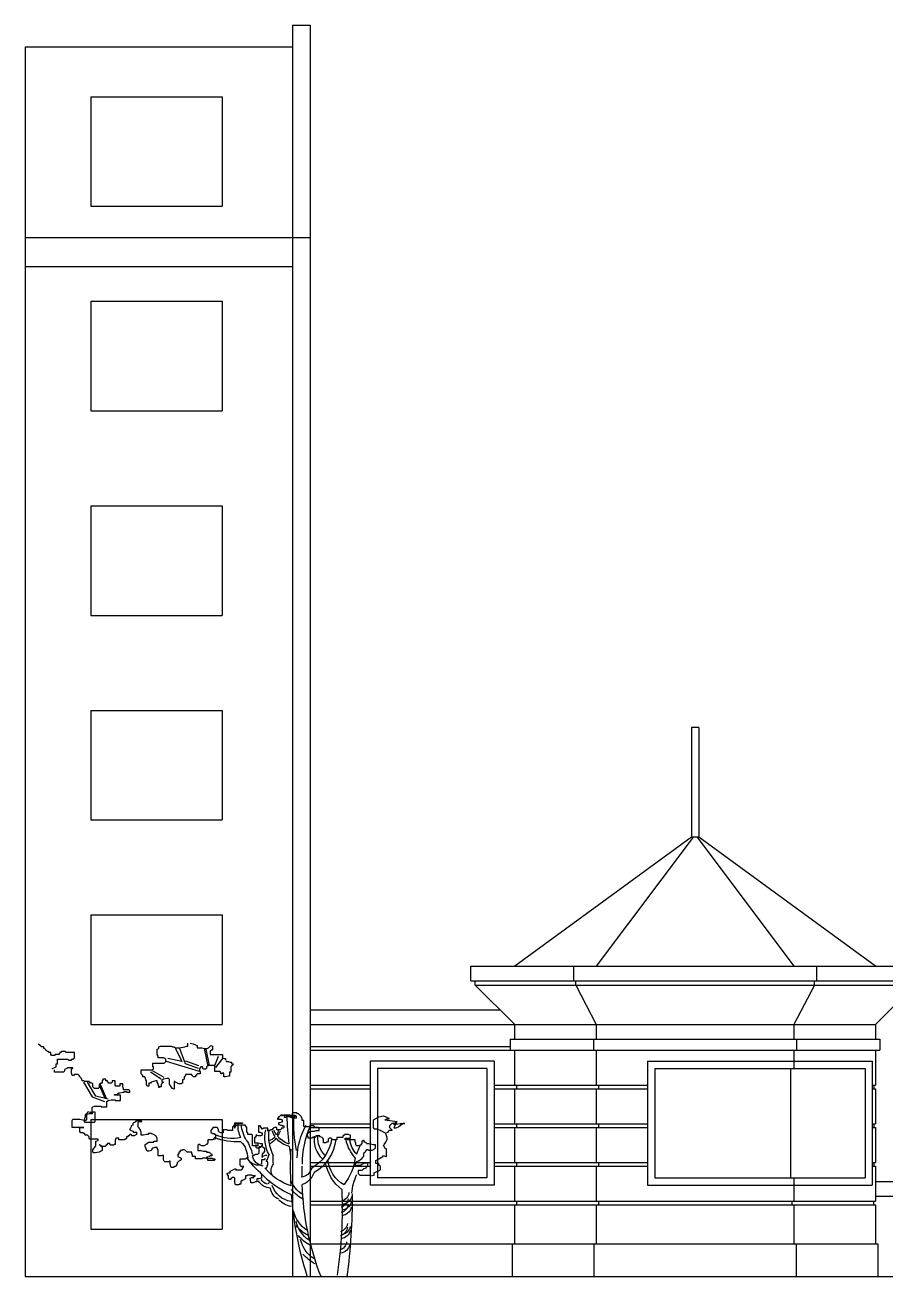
# Model space of a CAD drawing. Header units: metres. Extents: x -33557 to 13734, y -43247 to 37557.
# Drawn here: x -29626 to -17839, y -8957 to 8180 of the extents above; entities that cross this region are included whole.
import ezdxf

# ---------------------------------------------------------------- set-up
doc = ezdxf.new("R2010")
doc.units = ezdxf.units.M

# ---------------------------------------------------------------- blocks, each defined once
blk = doc.blocks.new('M_G80')
at = {"color": 3, "linetype": 'CONTINUOUS'}
for p, q in [((2085.53, 3803.13), (2058.26, 3789.51)), ((2058.26, 3789.51), (2058.26, 3735.02)), ((2126.42, 3762.26), (2085.53, 3803.13)), ((2358.15, 3816.75), (2330.88, 3803.13)), ((2330.88, 3803.13), (2330.88, 3762.26)), ((2494.45, 3789.51), (2494.45, 3844.33)), ((2521.72, 3789.51), (2494.45, 3789.51)), ((2548.98, 3775.89), (2521.72, 3789.51)), ((2794.68, 3789.51), (2767.41, 3775.89)), ((2985.51, 3789.51), (2794.68, 3789.51)), ((3012.77, 3775.89), (2985.51, 3789.51)), ((5098.3, 3775.89), (5111.93, 3789.51)), ((5111.93, 3803.13), (5125.57, 3803.13)), ((5111.93, 3789.51), (5111.93, 3803.13)), ((5125.57, 3803.13), (5125.57, 3816.75)), ((1826.54, 3571.56), (1826.54, 3544.32)), ((1853.8, 3571.56), (1826.54, 3571.56)), ((1881.06, 3585.18), (1853.8, 3571.56)), ((1881.06, 3639.67), (1881.06, 3585.18)), ((2099.16, 3639.67), (1881.06, 3639.67)), ((1881.31, 3571.68), (2004.01, 3408.09)), ((2017.37, 3448.96), (1949.48, 3612.58)), ((2058.26, 3735.02), (2071.9, 3721.4)), ((2071.9, 3721.4), (2099.16, 3707.78)), ((2099.16, 3707.78), (2099.16, 3639.67)), ((2113.07, 3448.99), (2167.6, 3735.27)), ((2153.68, 3748.64), (2126.42, 3762.26)), ((2208.5, 3748.91), (2140.34, 3435.35)), ((2208.21, 3748.64), (2153.68, 3748.64)), ((2249.1, 3762.26), (2208.21, 3748.64)), ((2330.88, 3762.26), (2249.1, 3762.26)), ((2535.68, 3476.25), (2644.75, 3762.54)), ((2644.74, 3762.26), (2548.98, 3775.89)), ((2712.91, 3748.91), (2603.85, 3517.15)), ((2603.85, 3517.15), (2849.24, 3571.68)), ((2712.89, 3762.26), (2644.74, 3762.26)), ((2740.15, 3775.89), (2712.89, 3762.26)), ((2767.41, 3775.89), (2740.15, 3775.89)), ((2890.09, 3557.94), (2903.72, 3571.56)), ((2903.72, 3571.56), (2930.99, 3585.18)), ((2930.99, 3585.18), (3026.4, 3585.18)), ((3012.77, 3748.64), (3012.77, 3775.89)), ((3040.03, 3735.02), (3012.77, 3748.64)), ((3026.4, 3612.42), (3040.03, 3639.67)), ((3026.4, 3585.18), (3026.4, 3612.42)), ((3040.03, 3639.67), (3040.03, 3735.02)), ((4512.17, 3680.53), (4662.11, 3680.53)), ((4512.17, 3585.18), (4512.17, 3680.53)), ((4539.43, 3557.94), (4512.17, 3585.18)), ((4662.11, 3680.53), (4675.74, 3694.15)), ((4675.74, 3694.15), (4743.9, 3694.15)), ((4743.9, 3694.15), (4757.53, 3680.53)), ((4757.53, 3680.53), (4771.16, 3680.53)), ((4771.16, 3680.53), (4771.16, 3666.91)), ((4771.16, 3666.91), (4784.79, 3653.29)), ((4784.79, 3653.29), (4784.79, 3639.67)), ((4784.79, 3639.67), (4852.95, 3639.67)), ((4852.95, 3639.67), (4866.58, 3626.05)), ((4866.58, 3626.05), (4921.1, 3626.05)), ((4921.1, 3626.05), (4934.73, 3639.67)), ((4934.73, 3680.53), (4961.99, 3680.53)), ((4934.73, 3639.67), (4934.73, 3680.53)), ((4961.99, 3680.53), (4975.62, 3694.15)), ((4975.62, 3694.15), (4989.26, 3694.15)), ((4989.26, 3694.15), (5002.89, 3707.78)), ((5002.89, 3707.78), (5016.52, 3707.78)), ((5016.52, 3721.4), (5043.78, 3748.64)), ((5016.52, 3707.78), (5016.52, 3721.4)), ((5043.78, 3748.64), (5057.41, 3748.64)), ((5057.41, 3775.89), (5098.3, 3775.89)), ((5057.41, 3748.64), (5057.41, 3775.89)), ((1690.23, 3476.21), (1690.23, 3462.58)), ((1703.86, 3476.21), (1690.23, 3476.21)), ((1690.23, 3462.58), (1703.86, 3462.58)), ((1717.49, 3489.83), (1703.86, 3476.21)), ((1703.86, 3462.58), (1703.86, 3448.96)), ((1703.86, 3448.96), (1717.49, 3448.96)), ((1717.49, 3503.45), (1717.49, 3489.83)), ((1744.75, 3503.45), (1717.49, 3503.45)), ((1717.49, 3448.96), (1717.49, 3435.34)), ((1717.49, 3435.34), (1731.12, 3421.72)), ((1731.12, 3421.72), (1731.12, 3326.03)), ((1772.02, 3517.07), (1744.75, 3503.45)), ((1812.91, 3517.07), (1772.02, 3517.07)), ((1812.91, 3530.69), (1812.91, 3517.07)), ((1908.32, 3312.4), (1921.96, 3339.65)), ((1921.96, 3339.65), (2017.37, 3339.65)), ((2017.37, 3448.96), (2140.05, 3448.96)), ((2017.37, 3339.65), (2017.37, 3448.96)), ((2140.05, 3448.96), (2167.31, 3421.72)), ((2167.31, 3421.72), (2167.31, 3394.14)), ((2167.31, 3394.14), (2180.94, 3380.51)), ((2180.94, 3380.51), (2221.84, 3380.51)), ((2221.84, 3380.51), (2235.47, 3421.72)), ((2235.47, 3421.72), (2262.73, 3421.72)), ((2262.73, 3421.72), (2276.36, 3407.76)), ((2276.36, 3407.76), (2276.36, 3394.14)), ((2276.36, 3394.14), (2289.99, 3394.14)), ((2289.99, 3353.27), (2276.36, 3339.65)), ((2276.36, 3339.65), (2276.36, 3298.78)), ((2289.99, 3394.14), (2289.99, 3353.27)), ((2290.3, 3339.93), (2876.5, 3517.15)), ((2535.68, 3530.78), (2303.93, 3448.99)), ((2303.93, 3394.46), (2535.68, 3476.25)), ((2890.09, 3517.07), (2890.09, 3557.94)), ((2917.35, 3489.83), (2890.09, 3517.07)), ((3121.82, 3489.83), (2917.35, 3489.83)), ((2917.4, 3230.86), (3121.89, 3353.56)), ((3108.19, 3421.72), (3121.82, 3421.72)), ((3108.19, 3380.51), (3108.19, 3421.72)), ((3135.45, 3366.89), (3108.19, 3380.51)), ((3121.82, 3421.72), (3121.82, 3489.83)), ((3326.28, 3366.89), (3135.45, 3366.89)), ((3326.28, 3298.78), (3326.28, 3366.89)), ((4566.7, 3557.94), (4539.43, 3557.94)), ((4539.43, 3407.76), (4634.85, 3407.76)), ((4539.43, 3394.14), (4539.43, 3407.76)), ((4566.7, 3394.14), (4539.43, 3394.14)), ((4566.7, 3544.32), (4566.7, 3557.94)), ((4607.59, 3544.32), (4566.7, 3544.32)), ((4566.7, 3312.4), (4566.7, 3394.14)), ((4634.85, 3557.94), (4607.59, 3544.32)), ((4812.05, 3557.94), (4634.85, 3557.94)), ((4634.85, 3407.76), (4648.48, 3394.14)), ((4648.48, 3394.14), (4675.74, 3380.51)), ((4675.74, 3380.51), (4689.38, 3366.89)), ((4689.38, 3366.89), (4689.38, 3353.27)), ((4689.38, 3353.27), (4703.01, 3326.03)), ((4812.05, 3476.21), (4812.05, 3557.94)), ((4839.32, 3476.21), (4812.05, 3476.21)), ((4839.32, 3421.72), (4839.32, 3476.21)), ((4880.21, 3407.76), (4839.32, 3421.72)), ((4866.58, 3326.03), (4866.58, 3366.89)), ((4907.47, 3394.14), (4880.21, 3407.76)), ((1731.12, 3326.03), (1758.38, 3326.03)), ((1758.38, 3326.03), (1758.38, 3257.92)), ((1758.38, 3257.92), (1772.02, 3257.92)), ((1772.02, 3257.92), (1826.54, 3244.3)), ((1826.54, 3244.3), (1853.8, 3244.3)), ((1853.8, 3312.4), (1894.69, 3312.4)), ((1853.8, 3244.3), (1853.8, 3312.4)), ((1894.69, 3312.4), (1894.69, 3298.78)), ((1894.69, 3298.78), (1908.32, 3298.78)), ((1908.32, 3298.78), (1908.32, 3312.4)), ((2276.36, 3298.78), (2330.88, 3298.78)), ((2330.88, 3298.78), (2344.51, 3285.16)), ((2344.51, 3285.16), (2344.51, 3271.54)), ((2344.51, 3271.54), (2358.15, 3271.54)), ((2358.15, 3271.54), (2358.15, 3244.3)), ((2358.15, 3244.3), (2399.04, 3244.3)), ((2399.04, 3244.3), (2412.67, 3271.54)), ((2412.67, 3271.54), (2426.3, 3271.54)), ((2426.3, 3285.16), (2535.35, 3285.16)), ((2426.3, 3271.54), (2426.3, 3285.16)), ((2535.35, 3285.16), (2535.35, 3271.54)), ((2535.35, 3271.54), (2548.98, 3257.92)), ((2548.98, 3257.92), (2548.98, 3244.3)), ((2548.98, 3244.3), (2562.95, 3244.3)), ((2562.95, 3244.3), (2562.95, 3203.43)), ((2562.95, 3203.43), (2576.58, 3189.81)), ((2576.58, 3189.81), (2590.21, 3189.81)), ((2590.21, 3189.81), (2590.21, 3135.32)), ((2590.21, 3135.32), (2603.84, 3135.32)), ((2603.84, 3135.32), (2617.47, 3121.7)), ((2617.47, 3121.7), (2658.37, 3121.7)), ((2658.37, 3121.7), (2712.89, 3148.94)), ((2712.89, 3148.94), (2726.52, 3162.56)), ((2726.52, 3162.56), (2740.15, 3162.56)), ((2740.15, 3162.56), (2740.15, 3026.35)), ((2821.94, 3189.81), (2835.57, 3217.05)), ((2821.94, 3108.08), (2821.94, 3189.81)), ((2835.57, 3217.05), (2862.83, 3217.05)), ((2862.83, 3217.05), (2930.99, 3203.43)), ((2930.99, 3203.43), (2944.62, 3189.81)), ((2958.25, 3162.56), (2930.99, 3148.94)), ((2930.99, 3148.94), (2958.25, 3135.32)), ((2944.62, 3189.81), (2958.25, 3189.81)), ((2958.25, 3189.81), (2958.25, 3162.56)), ((2958.25, 3135.32), (2958.25, 3121.7)), ((2958.25, 3121.7), (2971.88, 3108.08)), ((2971.93, 3203.6), (3162.79, 3326.29)), ((3026.4, 3121.7), (3040.03, 3148.94)), ((3026.4, 3108.08), (3026.4, 3121.7)), ((3040.03, 3176.19), (3067.29, 3176.19)), ((3040.03, 3148.94), (3040.03, 3176.19)), ((3067.29, 3176.19), (3149.08, 3148.94)), ((3149.08, 3148.94), (3162.71, 3135.32)), ((3162.71, 3135.32), (3189.97, 3135.32)), ((3189.97, 3135.32), (3189.97, 3080.83)), ((3230.87, 3176.19), (3244.5, 3189.81)), ((3230.87, 3108.08), (3230.87, 3176.19)), ((3244.5, 3189.81), (3258.13, 3230.67)), ((3258.13, 3230.67), (3271.76, 3244.3)), ((3271.76, 3244.3), (3299.02, 3244.3)), ((3299.02, 3271.54), (3326.28, 3298.78)), ((3299.02, 3244.3), (3299.02, 3271.54)), ((3653.42, 3121.7), (3707.95, 3121.7)), ((3653.42, 3080.83), (3653.42, 3121.7)), ((3707.95, 3121.7), (3707.95, 3080.83)), ((3789.73, 3176.19), (3844.26, 3176.19)), ((3789.73, 3094.46), (3789.73, 3176.19)), ((3844.26, 3176.19), (3844.26, 3148.94)), ((3844.26, 3148.94), (3857.89, 3135.32)), ((3857.89, 3135.32), (3912.41, 3135.32)), ((3912.41, 3148.94), (3926.04, 3162.56)), ((3912.41, 3135.32), (3912.41, 3148.94)), ((3926.04, 3176.19), (3953.3, 3176.19)), ((3926.04, 3162.56), (3926.04, 3176.19)), ((3953.3, 3203.43), (4007.83, 3203.43)), ((3953.3, 3176.19), (3953.3, 3203.43)), ((4007.83, 3203.43), (4007.83, 3189.81)), ((4007.83, 3189.81), (4021.46, 3176.19)), ((4021.46, 3176.19), (4021.46, 3135.32)), ((4021.46, 3135.32), (4048.72, 3135.32)), ((4048.72, 3135.32), (4048.72, 3121.7)), ((4048.72, 3121.7), (4062.35, 3121.7)), ((4062.35, 3121.7), (4075.98, 3108.08)), ((4130.71, 2903.68), (4280.67, 3149.07)), ((4185.03, 3121.7), (4198.66, 3135.32)), ((4185.03, 3067.21), (4185.03, 3121.7)), ((4198.66, 3135.32), (4225.92, 3135.32)), ((4348.84, 3149.07), (4198.88, 2890.05)), ((4225.92, 3135.32), (4253.19, 3162.56)), ((4253.19, 3162.56), (4334.97, 3162.56)), ((4334.97, 3162.56), (4348.6, 3176.19)), ((4348.6, 3176.19), (4375.86, 3176.19)), ((4375.86, 3176.19), (4389.49, 3217.05)), ((4389.49, 3217.05), (4416.76, 3244.3)), ((4416.76, 3257.92), (4430.39, 3257.92)), ((4416.76, 3244.3), (4416.76, 3257.92)), ((4430.39, 3271.54), (4444.02, 3285.16)), ((4430.39, 3257.92), (4430.39, 3271.54)), ((4444.02, 3285.16), (4512.17, 3285.16)), ((4512.17, 3285.16), (4525.8, 3271.54)), ((4525.8, 3271.54), (4553.07, 3271.54)), ((4553.07, 3271.54), (4566.7, 3312.4)), ((4703.01, 3326.03), (4866.58, 3326.03)), ((2740.15, 3026.35), (2767.41, 3039.97)), ((2767.41, 3039.97), (2794.68, 3067.21)), ((2794.68, 3067.21), (2808.31, 3094.46)), ((2808.31, 3094.46), (2821.94, 3108.08)), ((2971.88, 3108.08), (2971.88, 3067.21)), ((2971.88, 3067.21), (2999.14, 3067.21)), ((2999.14, 3067.21), (2999.14, 3053.59)), ((2999.14, 3053.59), (3012.77, 3053.59)), ((3012.77, 3080.83), (3026.4, 3108.08)), ((3012.77, 3053.59), (3012.77, 3080.83)), ((3189.97, 3080.83), (3217.23, 3080.83)), ((3217.23, 3080.83), (3230.87, 3108.08)), ((3530.75, 2999.1), (3544.38, 3012.73)), ((3530.75, 2971.52), (3530.75, 2999.1)), ((3585.27, 2971.52), (3530.75, 2971.52)), ((3544.38, 3012.73), (3639.79, 3012.73)), ((3585.27, 2985.14), (3585.27, 2971.52)), ((3626.16, 2985.14), (3585.27, 2985.14)), ((3626.16, 2971.52), (3626.16, 2985.14)), ((3653.42, 2971.52), (3626.16, 2971.52)), ((3639.79, 3026.35), (3653.42, 3080.83)), ((3639.79, 3012.73), (3639.79, 3026.35)), ((3707.95, 2957.9), (3653.42, 2971.52)), ((3694.32, 2917.03), (3803.36, 2917.03)), ((3694.32, 2821.68), (3694.32, 2917.03)), ((3707.95, 3080.83), (3776.1, 3080.83)), ((3721.58, 2957.9), (3707.95, 2957.9)), ((3748.84, 2930.65), (3721.58, 2957.9)), ((3803.36, 2930.65), (3748.84, 2930.65)), ((3776.1, 3080.83), (3789.73, 3094.46)), ((3803.36, 2917.03), (3803.36, 2930.65)), ((3912.59, 2849.15), (4130.71, 2903.68)), ((3939.85, 2862.78), (4048.92, 3108.17)), ((3967.12, 2862.78), (4062.55, 3080.9)), ((4075.98, 3108.08), (4075.98, 3053.59)), ((4075.98, 3053.59), (4089.61, 3039.97)), ((4089.61, 3039.97), (4157.77, 3039.97)), ((4157.77, 3039.97), (4185.03, 3067.21)), ((3789.73, 2821.68), (3694.32, 2821.68)), ((3789.73, 2835.3), (3789.73, 2821.68)), ((3857.89, 2835.3), (3789.73, 2835.3)), ((3912.41, 2821.68), (3857.89, 2835.3)), ((3939.67, 2808.06), (3912.41, 2821.68)), ((3939.67, 2712.71), (3939.67, 2808.06)), ((4035.09, 2712.71), (3939.67, 2712.71)), ((4198.88, 2890.05), (3980.75, 2808.25)), ((4035.09, 2726.33), (4035.09, 2712.71)), ((4157.77, 2726.33), (4035.09, 2726.33)), ((4185.03, 2712.71), (4157.77, 2726.33)), ((4198.66, 2699.08), (4185.03, 2712.71)), ((4198.66, 2617.35), (4198.66, 2699.08)), ((-1009.04, 2480.8), (-1227.13, 2453.55)), ((-1227.13, 2453.55), (-1186.24, 2412.69)), ((-1022.67, 2535.28), (-1077.19, 2508.04)), ((-1077.19, 2508.04), (-1077.19, 2494.42)), ((-1077.19, 2494.42), (-1036.3, 2494.42)), ((-1036.3, 2494.42), (-1009.04, 2480.8)), ((-981.77, 2548.9), (-1022.67, 2535.28)), ((-899.99, 2535.28), (-981.77, 2548.9)), ((-804.57, 2480.8), (-899.99, 2535.28)), ((-804.57, 2344.58), (-804.57, 2480.8)), ((436.18, 2467.17), (463.45, 2467.17)), ((436.18, 2371.82), (436.18, 2467.17)), ((463.45, 2508.04), (477.08, 2521.66)), ((463.45, 2467.17), (463.45, 2508.04)), ((477.08, 2535.28), (504.34, 2562.53)), ((477.08, 2521.66), (477.08, 2535.28)), ((504.34, 2562.53), (531.6, 2590.11)), ((531.6, 2590.11), (545.23, 2590.11)), ((545.23, 2590.11), (558.86, 2603.73)), ((558.86, 2603.73), (627.02, 2603.73)), ((572.49, 2548.9), (572.49, 2508.04)), ((586.12, 2548.9), (572.49, 2548.9)), ((572.49, 2508.04), (640.65, 2508.04)), ((586.12, 2562.53), (586.12, 2548.9)), ((613.39, 2562.53), (586.12, 2562.53)), ((627.02, 2562.53), (599.76, 2548.9)), ((599.76, 2548.9), (599.76, 2535.28)), ((599.76, 2535.28), (627.02, 2521.66)), ((640.65, 2576.49), (613.39, 2562.53)), ((627.02, 2603.73), (640.65, 2590.11)), ((776.96, 2562.53), (627.02, 2562.53)), ((627.02, 2521.66), (667.91, 2521.66)), ((640.65, 2590.11), (640.65, 2576.49)), ((640.65, 2535.28), (749.7, 2535.28)), ((640.65, 2508.04), (640.65, 2535.28)), ((667.91, 2521.66), (681.54, 2548.9)), ((681.54, 2562.53), (790.59, 2562.53)), ((681.54, 2548.9), (681.54, 2562.53)), ((749.7, 2535.28), (763.33, 2521.66)), ((763.33, 2521.66), (776.96, 2521.66)), ((776.96, 2521.66), (776.96, 2562.53)), ((790.59, 2562.53), (817.85, 2548.9)), ((804.22, 2562.53), (845.11, 2562.53)), ((817.85, 2548.9), (831.48, 2548.9)), ((845.11, 2494.42), (817.85, 2480.8)), ((817.85, 2480.8), (817.85, 2439.93)), ((845.11, 2562.53), (872.37, 2535.28)), ((899.64, 2494.42), (845.11, 2494.42)), ((872.37, 2535.28), (886, 2535.28)), ((886, 2535.28), (886, 2508.04)), ((886, 2508.04), (899.64, 2508.04)), ((899.64, 2508.04), (899.64, 2494.42)), ((3312.65, 2453.55), (3326.28, 2467.17)), ((3380.81, 2453.55), (3312.65, 2453.55)), ((3326.28, 2467.17), (3394.44, 2467.17)), ((3380.81, 2358.2), (3380.81, 2453.55)), ((3394.44, 2467.17), (3421.7, 2453.55)), ((3421.7, 2453.55), (3435.33, 2453.55)), ((3435.33, 2453.55), (3435.33, 2439.93)), ((4144.14, 2617.35), (4198.66, 2617.35)), ((4144.14, 2453.55), (4144.14, 2617.35)), ((4157.77, 2439.93), (4144.14, 2453.55)), ((4212.29, 2617.35), (4198.66, 2603.73)), ((4198.66, 2603.73), (4198.66, 2590.11)), ((4198.66, 2590.11), (4253.19, 2590.11)), ((4239.55, 2617.35), (4212.29, 2617.35)), ((4266.82, 2630.98), (4239.55, 2617.35)), ((4253.19, 2590.11), (4294.08, 2576.49)), ((4294.08, 2590.11), (4266.82, 2630.98)), ((4294.08, 2480.8), (4294.08, 2590.11)), ((4294.08, 2576.49), (4321.34, 2576.49)), ((4321.34, 2467.17), (4294.08, 2480.8)), ((4321.34, 2576.49), (4321.34, 2521.66)), ((4321.34, 2521.66), (4334.97, 2508.04)), ((4334.97, 2467.17), (4321.34, 2467.17)), ((4334.97, 2508.04), (4334.97, 2439.93)), ((4362.23, 2480.8), (4334.97, 2467.17)), ((4334.97, 2439.93), (4334.97, 2467.17)), ((4334.97, 2467.17), (4334.97, 2439.93)), ((4416.76, 2494.42), (4362.23, 2480.8)), ((4539.43, 2494.42), (4416.76, 2494.42)), ((4553.07, 2467.17), (4539.43, 2494.42)), ((4553.07, 2344.58), (4553.07, 2467.17)), ((-1363.44, 2412.69), (-1336.18, 2412.69)), ((-1281.65, 2412.69), (-1363.44, 2412.69)), ((-1336.18, 2412.69), (-1308.92, 2399.06)), ((-1308.92, 2399.06), (-1254.39, 2358.2)), ((-1158.98, 2399.06), (-1281.65, 2412.69)), ((-1254.39, 2358.2), (-1199.87, 2330.96)), ((-1213.5, 2426.31), (-1199.87, 2412.69)), ((-1213.5, 2412.69), (-1213.5, 2426.31)), ((-1186.24, 2371.82), (-1213.5, 2412.69)), ((-1199.87, 2412.69), (-1131.71, 2412.69)), ((-1199.87, 2330.96), (-1172.61, 2330.96)), ((-1186.24, 2412.69), (-1158.98, 2399.06)), ((-1172.61, 2330.96), (-1186.24, 2371.82)), ((-1131.71, 2412.69), (-1090.82, 2371.82)), ((-1090.82, 2344.58), (-1131.71, 2303.71)), ((-1131.71, 2303.71), (-1131.71, 2290.09)), ((-1131.71, 2290.09), (-1090.82, 2290.09)), ((-1090.82, 2371.82), (-1090.82, 2344.58)), ((-1090.82, 2290.09), (-1063.56, 2276.47)), ((-1063.56, 2276.47), (-1063.56, 2262.85)), ((-1063.56, 2262.85), (-1036.3, 2249.22)), ((-1036.3, 2194.74), (-1022.67, 2235.6)), ((-1022.67, 2235.6), (-1009.04, 2249.22)), ((-1009.04, 2249.22), (-954.51, 2276.47)), ((-954.51, 2276.47), (-940.88, 2276.47)), ((-940.88, 2276.47), (-927.25, 2290.09)), ((-927.25, 2290.09), (-886.36, 2303.71)), ((-886.36, 2303.71), (-872.73, 2317.33)), ((-872.73, 2317.33), (-818.2, 2317.33)), ((-818.2, 2317.33), (-804.57, 2344.58)), ((163.57, 2330.96), (177.2, 2344.58)), ((163.57, 2290.09), (163.57, 2330.96)), ((218.09, 2290.09), (163.57, 2290.09)), ((177.2, 2344.58), (231.72, 2344.58)), ((245.35, 2276.47), (218.09, 2290.09)), ((231.72, 2344.58), (258.98, 2371.82)), ((313.51, 2276.47), (245.35, 2276.47)), ((258.98, 2371.82), (327.14, 2371.82)), ((340.77, 2262.85), (313.51, 2276.47)), ((327.14, 2371.82), (340.77, 2358.2)), ((340.77, 2358.2), (422.55, 2358.2)), ((368.03, 2235.6), (340.77, 2262.85)), ((368.03, 2194.74), (368.03, 2235.6)), ((422.55, 2358.2), (436.18, 2371.82)), ((790.59, 2371.82), (790.59, 2344.58)), ((817.85, 2371.82), (790.59, 2371.82)), ((790.59, 2344.58), (804.22, 2330.96)), ((804.22, 2330.96), (831.48, 2330.96)), ((817.85, 2439.93), (831.48, 2439.93)), ((817.85, 2385.44), (817.85, 2371.82)), ((845.11, 2385.44), (817.85, 2385.44)), ((831.48, 2439.93), (858.74, 2426.31)), ((831.48, 2330.96), (845.11, 2303.71)), ((872.37, 2399.06), (845.11, 2385.44)), ((845.11, 2303.71), (913.27, 2303.71)), ((858.74, 2426.31), (886, 2426.31)), ((886, 2399.06), (872.37, 2399.06)), ((886, 2426.31), (886, 2399.06)), ((913.27, 2344.58), (954.16, 2344.58)), ((913.27, 2303.71), (913.27, 2344.58)), ((954.16, 2344.58), (981.42, 2330.96)), ((981.42, 2330.96), (981.42, 2317.33)), ((981.42, 2317.33), (995.05, 2317.33)), ((995.05, 2317.33), (995.05, 2303.71)), ((995.05, 2303.71), (1022.31, 2303.71)), ((1022.31, 2303.71), (1035.95, 2290.09)), ((1035.95, 2290.09), (1063.21, 2290.09)), ((1063.21, 2290.09), (1063.21, 2276.47)), ((1063.21, 2276.47), (1076.84, 2276.47)), ((1076.84, 2330.96), (1144.99, 2330.96)), ((1076.84, 2276.47), (1076.84, 2330.96)), ((1144.99, 2330.96), (1172.25, 2317.33)), ((1172.25, 2317.33), (1213.15, 2371.82)), ((1172.25, 2249.22), (1172.25, 2208.36)), ((1185.89, 2249.22), (1172.25, 2249.22)), ((1213.15, 2262.85), (1185.89, 2249.22)), ((1213.15, 2371.82), (1240.41, 2371.82)), ((1240.41, 2262.85), (1213.15, 2262.85)), ((1240.41, 2371.82), (1240.41, 2262.85)), ((1431.24, 2249.22), (1444.87, 2262.85)), ((1431.24, 2221.98), (1431.24, 2249.22)), ((1444.87, 2344.58), (1472.14, 2371.82)), ((1444.87, 2262.85), (1444.87, 2344.58)), ((1472.14, 2385.44), (1622.08, 2385.44)), ((1472.14, 2371.82), (1472.14, 2385.44)), ((1526.66, 2426.31), (1526.66, 2412.69)), ((1662.97, 2426.31), (1526.66, 2426.31)), ((1526.66, 2412.69), (1649.34, 2412.69)), ((1622.08, 2385.44), (1635.71, 2371.82)), ((1635.71, 2371.82), (1649.34, 2371.82)), ((1649.34, 2412.69), (1649.34, 2385.44)), ((1649.34, 2385.44), (1676.6, 2385.44)), ((1649.34, 2371.82), (1662.97, 2358.2)), ((1662.97, 2330.96), (1662.97, 2426.31)), ((1662.97, 2358.2), (1662.97, 2330.96)), ((1676.6, 2385.44), (1676.6, 2371.82)), ((1676.6, 2371.82), (1690.23, 2358.2)), ((1690.23, 2358.2), (1703.86, 2358.2)), ((1703.86, 2358.2), (1703.86, 2290.09)), ((1703.86, 2290.09), (1785.65, 2290.09)), ((1785.65, 2290.09), (1799.28, 2303.71)), ((1799.28, 2303.71), (1867.43, 2303.71)), ((1867.43, 2303.71), (1867.43, 2249.22)), ((1867.43, 2249.22), (1908.32, 2249.22)), ((1908.32, 2249.22), (1935.59, 2262.85)), ((1935.59, 2262.85), (1949.22, 2276.47)), ((1949.22, 2303.71), (1962.85, 2330.96)), ((1949.22, 2276.47), (1949.22, 2303.71)), ((1962.85, 2330.96), (1976.48, 2344.58)), ((1976.48, 2344.58), (2044.63, 2344.58)), ((2031, 2235.6), (2003.74, 2221.98)), ((2058.26, 2235.6), (2031, 2235.6)), ((2044.63, 2344.58), (2071.9, 2317.33)), ((2085.53, 2262.85), (2058.26, 2235.6)), ((2071.9, 2317.33), (2085.53, 2290.09)), ((2085.53, 2290.09), (2085.53, 2262.85)), ((3108.19, 2221.98), (3149.08, 2235.6)), ((3149.08, 2235.6), (3203.6, 2235.6)), ((3203.6, 2235.6), (3203.6, 2221.98)), ((3326.28, 2262.85), (3339.91, 2290.09)), ((3326.28, 2208.36), (3326.28, 2262.85)), ((3339.91, 2303.71), (3353.54, 2317.33)), ((3339.91, 2290.09), (3339.91, 2303.71)), ((3353.54, 2330.96), (3367.18, 2330.96)), ((3353.54, 2317.33), (3353.54, 2330.96)), ((3367.18, 2330.96), (3380.81, 2358.2)), ((3408.07, 2262.85), (3408.07, 2221.98)), ((3462.59, 2262.85), (3408.07, 2262.85)), ((3435.33, 2439.93), (3462.59, 2426.31)), ((3462.59, 2426.31), (3476.22, 2412.69)), ((3476.22, 2276.47), (3462.59, 2262.85)), ((3476.22, 2412.69), (3476.22, 2385.44)), ((3476.22, 2385.44), (3503.48, 2371.82)), ((3530.75, 2303.71), (3476.22, 2276.47)), ((3503.48, 2371.82), (3503.48, 2358.2)), ((3503.48, 2358.2), (3517.12, 2330.96)), ((3517.12, 2330.96), (3530.75, 2317.33)), ((3530.75, 2317.33), (3530.75, 2303.71)), ((4334.97, 2439.93), (4157.77, 2439.93)), ((4321.34, 2221.98), (4334.97, 2235.6)), ((4334.97, 2235.6), (4348.6, 2235.6)), ((4348.6, 2344.58), (4553.07, 2344.58)), ((4416.76, 2344.58), (4348.6, 2344.58)), ((4348.6, 2235.6), (4362.23, 2249.22)), ((4362.23, 2249.22), (4403.13, 2249.22)), ((4403.13, 2262.85), (4416.76, 2262.85)), ((4403.13, 2249.22), (4403.13, 2262.85)), ((4416.76, 2262.85), (4416.76, 2344.58)), ((-1049.93, 2167.49), (-1036.3, 2194.74)), ((-1049.93, 2139.91), (-1049.93, 2167.49)), ((-1022.67, 2085.42), (-1049.93, 2139.91)), ((-995.4, 2044.56), (-1022.67, 2085.42)), ((-1009.04, 1976.45), (-995.4, 2003.69)), ((-981.77, 2017.31), (-995.4, 2044.56)), ((-995.4, 2017.31), (-981.77, 2017.31)), ((-995.4, 2003.69), (-995.4, 2017.31)), ((-831.83, 2044.56), (-831.83, 1976.45)), ((-804.57, 2044.56), (-831.83, 2044.56)), ((-722.79, 2058.18), (-804.57, 2044.56)), ((-681.89, 2058.18), (-722.79, 2058.18)), ((-681.89, 2071.8), (-668.26, 2071.8)), ((-668.26, 2071.8), (-654.63, 2085.42)), ((-654.63, 2085.42), (-641, 2085.42)), ((-641, 2112.67), (-613.74, 2112.67)), ((-641, 2085.42), (-641, 2112.67)), ((-613.74, 2112.67), (-613.74, 2099.04)), ((-613.74, 2099.04), (-600.11, 2099.04)), ((-600.11, 2099.04), (-600.11, 2058.18)), ((-600.11, 2058.18), (-572.85, 2030.94)), ((-572.85, 2030.94), (-559.21, 2030.94)), ((-559.21, 2030.94), (-559.21, 2017.31)), ((-559.21, 2017.31), (-504.69, 2017.31)), ((-504.69, 2017.31), (-491.06, 2044.56)), ((-491.06, 2071.8), (-477.43, 2085.42)), ((-491.06, 2044.56), (-491.06, 2071.8)), ((-477.43, 2126.29), (-300.23, 2126.29)), ((-477.43, 2085.42), (-477.43, 2126.29)), ((-395.64, 2208.36), (-382.01, 2208.36)), ((-395.64, 2153.87), (-395.64, 2208.36)), ((-300.23, 2153.87), (-395.64, 2153.87)), ((-382.01, 2208.36), (-354.75, 2221.98)), ((-354.75, 2221.98), (-286.6, 2221.98)), ((-300.23, 2126.29), (-300.23, 2153.87)), ((-286.6, 2221.98), (-286.6, 2208.36)), ((-286.6, 2208.36), (-272.96, 2208.36)), ((-272.96, 2208.36), (-272.96, 2194.74)), ((-272.96, 2194.74), (-259.33, 2194.74)), ((-259.33, 2194.74), (-259.33, 2167.49)), ((-259.33, 2167.49), (-150.29, 2167.49)), ((-150.29, 2167.49), (-150.29, 2126.29)), ((-150.29, 2126.29), (-82.13, 2126.29)), ((-82.13, 2126.29), (-68.5, 2139.91)), ((-68.5, 2139.91), (-54.87, 2153.87)), ((-54.87, 2153.87), (-13.64, 2153.87)), ((-13.64, 2153.87), (-0.01, 2139.91)), ((-0.01, 2139.91), (-0.01, 2099.04)), ((-0.01, 2099.04), (13.63, 2085.42)), ((13.63, 2085.42), (27.26, 2085.42)), ((27.26, 2085.42), (40.89, 2071.8)), ((40.89, 2071.8), (81.78, 2071.8)), ((81.78, 2139.91), (95.41, 2153.87)), ((81.78, 2071.8), (81.78, 2139.91)), ((95.41, 2153.87), (109.04, 2167.49)), ((109.04, 2167.49), (136.3, 2181.12)), ((136.3, 2181.12), (149.93, 2181.12)), ((149.93, 2194.74), (218.09, 2194.74)), ((149.93, 2181.12), (149.93, 2194.74)), ((218.09, 2194.74), (218.09, 2181.12)), ((218.09, 2181.12), (231.72, 2167.49)), ((231.72, 2167.49), (286.24, 2167.49)), ((286.24, 2167.49), (286.24, 2153.87)), ((286.24, 2153.87), (354.4, 2153.87)), ((354.4, 2181.12), (368.03, 2194.74)), ((354.4, 2153.87), (354.4, 2181.12)), ((1172.25, 2003.69), (1144.99, 1990.07)), ((1172.25, 2208.36), (1199.52, 2194.74)), ((1172.25, 2058.18), (1172.25, 2017.31)), ((1213.15, 2058.18), (1172.25, 2058.18)), ((1172.25, 2017.31), (1185.89, 2017.31)), ((1226.78, 2003.69), (1172.25, 2003.69)), ((1185.89, 2017.31), (1185.89, 2003.69)), ((1185.89, 2003.69), (1213.15, 1990.07)), ((1199.52, 2194.74), (1240.41, 2194.74)), ((1240.41, 2071.8), (1213.15, 2058.18)), ((1226.78, 1894.72), (1226.78, 2003.69)), ((1240.41, 2194.74), (1267.67, 2208.36)), ((1254.04, 2071.8), (1254.04, 2017.31)), ((1308.56, 2071.8), (1254.04, 2071.8)), ((1254.04, 2017.31), (1349.46, 2017.31)), ((1267.67, 2208.36), (1281.3, 2221.98)), ((1281.3, 2221.98), (1281.3, 2194.74)), ((1281.3, 2194.74), (1294.93, 2181.12)), ((1281.3, 1990.07), (1281.3, 2044.56)), ((1294.93, 2181.12), (1294.93, 2167.49)), ((1294.93, 2167.49), (1308.56, 2167.49)), ((1308.56, 2167.49), (1308.56, 2071.8)), ((1349.46, 2208.36), (1363.09, 2221.98)), ((1349.46, 2017.31), (1349.46, 2208.36)), ((1363.09, 2221.98), (1431.24, 2221.98)), ((2003.74, 2221.98), (2003.74, 2153.87)), ((2003.74, 2153.87), (2017.37, 2139.91)), ((2017.37, 2139.91), (2044.63, 2139.91)), ((2044.63, 2139.91), (2044.63, 2126.29)), ((2044.63, 2126.29), (2140.05, 2126.29)), ((2140.05, 2126.29), (2140.05, 2071.8)), ((2140.05, 2071.8), (2167.31, 2044.56)), ((2167.31, 2044.56), (2208.21, 2017.31)), ((2208.21, 2017.31), (2249.1, 2017.31)), ((2249.1, 2017.31), (2276.36, 2030.94)), ((2276.36, 2044.56), (2303.62, 2044.56)), ((2276.36, 2030.94), (2276.36, 2044.56)), ((2303.62, 2044.56), (2317.25, 2030.94)), ((2317.25, 2030.94), (2317.25, 1935.58)), ((3040.03, 2153.87), (3067.29, 2194.74)), ((3040.03, 2099.04), (3040.03, 2153.87)), ((3094.56, 2099.04), (3040.03, 2099.04)), ((3067.29, 2194.74), (3108.19, 2221.98)), ((3108.19, 2085.42), (3094.56, 2099.04)), ((3189.97, 2085.42), (3108.19, 2085.42)), ((3258.13, 2044.56), (3189.97, 2085.42)), ((3203.6, 2221.98), (3230.87, 2221.98)), ((3217.23, 1921.96), (3258.13, 2003.69)), ((3230.87, 2221.98), (3285.39, 2208.36)), ((3258.13, 2003.69), (3258.13, 2044.56)), ((3285.39, 2208.36), (3326.28, 2208.36)), ((3408.07, 2221.98), (3448.96, 2194.74)), ((3448.96, 2194.74), (3489.85, 2194.74)), ((3489.85, 2194.74), (3503.48, 2221.98)), ((3503.48, 2221.98), (3530.75, 2221.98)), ((3530.75, 2221.98), (3544.38, 2194.74)), ((3544.38, 2194.74), (3558.01, 2194.74)), ((3558.01, 2194.74), (3571.64, 2181.12)), ((3571.64, 2181.12), (3585.27, 2181.12)), ((3585.27, 2181.12), (3585.27, 2153.87)), ((3585.27, 2153.87), (3598.9, 2139.91)), ((3598.9, 2139.91), (3612.53, 2139.91)), ((3612.53, 2139.91), (3626.16, 2126.29)), ((3626.16, 2126.29), (3721.58, 2126.29)), ((3721.58, 2153.87), (3776.1, 2153.87)), ((3721.58, 2126.29), (3721.58, 2153.87)), ((3776.1, 2153.87), (3776.1, 2139.91)), ((3776.1, 2139.91), (3789.73, 2126.29)), ((3789.73, 2126.29), (3789.73, 2044.56)), ((3789.73, 2044.56), (3803.36, 2044.56)), ((3803.36, 2044.56), (3817, 2030.94)), ((3817, 2030.94), (3871.52, 2030.94)), ((3871.52, 2044.56), (3885.15, 2044.56)), ((3871.52, 2030.94), (3871.52, 2044.56)), ((3885.15, 2058.18), (3926.04, 2058.18)), ((3885.15, 2044.56), (3885.15, 2058.18)), ((3926.04, 2058.18), (3939.67, 2044.56)), ((3939.67, 2044.56), (3939.67, 2030.94)), ((3939.67, 2030.94), (3953.3, 2030.94)), ((3953.3, 2030.94), (3953.3, 2017.31)), ((3953.3, 2017.31), (3966.94, 2003.69)), ((3966.94, 2003.69), (4035.09, 2003.69)), ((4048.72, 2030.94), (4021.46, 1990.07)), ((4035.09, 2003.69), (4075.98, 2044.56)), ((4075.98, 2044.56), (4048.72, 2030.94)), ((4089.61, 2139.91), (4239.55, 2139.91)), ((4089.61, 2112.67), (4089.61, 2139.91)), ((4130.51, 2099.04), (4089.61, 2112.67)), ((4130.51, 2017.31), (4130.51, 2099.04)), ((4157.77, 1990.07), (4130.51, 2017.31)), ((4239.55, 2139.91), (4253.19, 2153.87)), ((4253.19, 2181.12), (4280.45, 2208.36)), ((4253.19, 2153.87), (4253.19, 2181.12)), ((4280.45, 2208.36), (4321.34, 2208.36)), ((4321.34, 2208.36), (4321.34, 2221.98)), ((-1036.3, 1962.83), (-1009.04, 1976.45)), ((-1036.3, 1826.61), (-1036.3, 1962.83)), ((-1022.67, 1826.61), (-1036.3, 1826.61)), ((-995.4, 1840.23), (-1022.67, 1826.61)), ((-968.14, 1840.23), (-995.4, 1840.23)), ((-968.14, 1826.61), (-968.14, 1840.23)), ((-899.99, 1785.74), (-968.14, 1826.61)), ((-845.46, 1758.5), (-899.99, 1785.74)), ((-831.83, 1976.45), (-804.57, 1949.21)), ((-804.57, 1949.21), (-777.31, 1935.58)), ((-777.31, 1935.58), (-722.79, 1935.58)), ((-722.79, 1935.58), (-709.15, 1949.21)), ((-709.15, 1949.21), (-681.89, 1949.21)), ((-681.89, 1949.21), (-681.89, 1935.58)), ((-681.89, 1935.58), (-668.26, 1935.58)), ((-668.26, 1935.58), (-654.63, 1908.34)), ((-654.63, 1908.34), (-627.37, 1881.1)), ((-627.37, 1881.1), (-627.37, 1826.61)), ((-627.37, 1826.61), (-600.11, 1799.37)), ((-600.11, 1799.37), (-600.11, 1785.74)), ((-600.11, 1785.74), (-572.85, 1772.12)), ((1117.73, 1853.85), (1090.47, 1853.85)), ((1172.25, 1826.61), (1117.73, 1853.85)), ((1117.73, 1785.74), (1144.99, 1772.12)), ((1131.36, 1976.45), (1131.36, 1921.96)), ((1144.99, 1976.45), (1131.36, 1976.45)), ((1131.36, 1921.96), (1144.99, 1908.34)), ((1144.99, 1990.07), (1144.99, 1976.45)), ((1144.99, 1908.34), (1144.99, 1894.72)), ((1144.99, 1894.72), (1158.62, 1881.1)), ((1158.62, 1881.1), (1172.25, 1881.1)), ((1172.25, 1881.1), (1172.25, 1812.99)), ((1172.25, 1812.99), (1172.25, 1826.61)), ((1213.15, 1990.07), (1226.78, 1990.07)), ((1226.78, 1990.07), (1226.78, 1976.45)), ((1226.78, 1976.45), (1267.67, 1976.45)), ((1254.04, 1867.47), (1226.78, 1894.72)), ((1294.93, 1867.47), (1254.04, 1867.47)), ((1267.67, 1976.45), (1281.3, 1990.07)), ((1322.19, 1853.85), (1294.93, 1867.47)), ((1349.46, 1853.85), (1322.19, 1853.85)), ((1444.87, 1812.99), (1417.61, 1812.99)), ((1444.87, 1799.37), (1444.87, 1812.99)), ((1472.14, 1785.74), (1444.87, 1799.37)), ((1567.55, 1785.74), (1472.14, 1785.74)), ((1567.55, 1676.43), (1567.55, 1785.74)), ((2017.37, 1785.74), (2017.37, 1772.12)), ((2044.63, 1785.74), (2017.37, 1785.74)), ((2071.9, 1799.37), (2044.63, 1785.74)), ((2099.16, 1881.1), (2071.9, 1867.47)), ((2071.9, 1867.47), (2071.9, 1840.23)), ((2071.9, 1840.23), (2099.16, 1840.23)), ((2167.31, 1799.37), (2071.9, 1799.37)), ((2112.79, 1908.34), (2099.16, 1881.1)), ((2099.16, 1840.23), (2112.79, 1826.61)), ((2167.31, 1908.34), (2112.79, 1908.34)), ((2112.79, 1826.61), (2126.42, 1826.61)), ((2140.05, 1772.12), (2153.68, 1799.37)), ((2153.68, 1826.61), (2153.68, 1812.99)), ((2153.68, 1812.99), (2167.31, 1812.99)), ((2153.68, 1799.37), (2235.47, 1799.37)), ((2167.31, 1921.96), (2167.31, 1908.34)), ((2221.84, 1921.96), (2167.31, 1921.96)), ((2167.31, 1812.99), (2167.31, 1799.37)), ((2262.73, 1935.58), (2221.84, 1921.96)), ((2235.47, 1799.37), (2249.1, 1785.74)), ((2249.1, 1785.74), (2358.15, 1785.74)), ((2317.25, 1935.58), (2262.73, 1935.58)), ((2358.15, 1826.61), (2412.67, 1826.61)), ((2358.15, 1785.74), (2358.15, 1826.61)), ((2412.67, 1853.85), (2426.3, 1881.1)), ((2412.67, 1826.61), (2412.67, 1853.85)), ((2426.3, 1908.34), (2508.09, 1908.34)), ((2426.3, 1881.1), (2426.3, 1908.34)), ((2508.09, 1908.34), (2535.35, 1935.58)), ((2535.35, 1935.58), (2562.95, 1949.21)), ((2562.95, 1949.21), (2590.21, 1949.21)), ((2590.21, 1949.21), (2603.84, 1935.58)), ((2603.84, 1935.58), (2631.1, 1935.58)), ((2672, 1826.61), (2617.47, 1799.37)), ((2617.47, 1799.37), (2617.47, 1772.12)), ((2631.1, 1935.58), (2631.1, 1921.96)), ((2631.1, 1921.96), (2644.74, 1908.34)), ((2644.74, 1908.34), (2658.37, 1908.34)), ((2658.37, 1908.34), (2658.37, 1867.47)), ((2658.37, 1867.47), (2672, 1867.47)), ((2672, 1867.47), (2672, 1826.61)), ((2930.99, 1853.85), (2971.88, 1840.23)), ((2930.99, 1772.12), (2930.99, 1853.85)), ((2971.88, 1840.23), (3026.4, 1840.23)), ((3026.4, 1949.21), (3040.03, 1976.45)), ((3026.4, 1840.23), (3026.4, 1949.21)), ((3040.03, 1990.07), (3080.93, 1990.07)), ((3040.03, 1976.45), (3040.03, 1990.07)), ((3080.93, 1990.07), (3121.82, 1976.45)), ((3121.82, 1976.45), (3135.45, 1962.83)), ((3135.45, 1962.83), (3135.45, 1949.21)), ((3135.45, 1949.21), (3149.08, 1935.58)), ((3149.08, 1935.58), (3189.97, 1921.96)), ((3189.97, 1921.96), (3217.23, 1921.96)), ((4021.46, 1990.07), (4021.46, 1935.58)), ((4021.46, 1935.58), (4035.09, 1921.96)), ((4035.09, 1921.96), (4075.98, 1908.34)), ((4075.98, 1908.34), (4144.14, 1894.72)), ((4144.14, 1894.72), (4171.4, 1894.72)), ((4185.03, 1949.21), (4157.77, 1990.07)), ((4171.4, 1894.72), (4185.03, 1908.34)), ((4185.03, 1908.34), (4185.03, 1949.21)), ((-927.25, 1649.19), (-899.99, 1676.43)), ((-927.25, 1594.7), (-927.25, 1649.19)), ((-818.2, 1540.21), (-927.25, 1594.7)), ((-899.99, 1703.67), (-845.46, 1703.67)), ((-899.99, 1676.43), (-899.99, 1703.67)), ((-845.46, 1703.67), (-845.46, 1758.5)), ((-695.52, 1717.64), (-695.52, 1649.19)), ((-654.63, 1717.64), (-695.52, 1717.64)), ((-695.52, 1649.19), (-668.26, 1635.56)), ((-668.26, 1635.56), (-668.26, 1621.94)), ((-668.26, 1621.94), (-641, 1608.32)), ((-600.11, 1690.05), (-654.63, 1717.64)), ((-641, 1608.32), (-627.37, 1608.32)), ((-627.37, 1608.32), (-600.11, 1581.08)), ((-572.85, 1676.43), (-600.11, 1690.05)), ((-600.11, 1581.08), (-531.95, 1581.08)), ((-572.85, 1772.12), (-545.58, 1744.88)), ((-477.43, 1676.43), (-572.85, 1676.43)), ((-545.58, 1744.88), (-531.95, 1744.88)), ((-531.95, 1744.88), (-504.69, 1731.26)), ((-531.95, 1581.08), (-531.95, 1526.59)), ((-504.69, 1731.26), (-491.06, 1717.64)), ((-491.06, 1717.64), (-491.06, 1703.67)), ((-491.06, 1703.67), (-477.43, 1690.05)), ((-477.43, 1690.05), (-477.43, 1676.43)), ((1144.99, 1772.12), (1185.89, 1772.12)), ((1185.89, 1772.12), (1185.89, 1690.05)), ((1185.89, 1690.05), (1199.52, 1690.05)), ((1499.4, 1649.19), (1553.92, 1649.19)), ((1526.66, 1621.94), (1499.4, 1649.19)), ((1526.66, 1608.32), (1526.66, 1621.94)), ((1540.29, 1594.7), (1526.66, 1608.32)), ((1649.34, 1594.7), (1540.29, 1594.7)), ((1553.92, 1649.19), (1567.55, 1676.43)), ((1635.71, 1608.32), (1649.34, 1594.7)), ((1662.97, 1608.32), (1635.71, 1608.32)), ((1744.75, 1567.46), (1662.97, 1608.32)), ((1744.75, 1540.21), (1744.75, 1567.46)), ((2017.37, 1772.12), (2031, 1758.5)), ((2031, 1758.5), (2140.05, 1758.5)), ((2140.05, 1758.5), (2140.05, 1772.12)), ((2617.47, 1772.12), (2631.1, 1758.5)), ((2631.1, 1758.5), (2658.37, 1744.88)), ((2658.37, 1744.88), (2685.63, 1717.64)), ((2685.63, 1717.64), (2685.63, 1703.67)), ((2685.63, 1703.67), (2699.26, 1676.43)), ((2699.26, 1676.43), (2699.26, 1662.81)), ((2699.26, 1662.81), (2712.89, 1649.19)), ((2712.89, 1649.19), (2726.52, 1649.19)), ((2726.52, 1649.19), (2753.78, 1635.56)), ((2753.78, 1635.56), (2794.68, 1635.56)), ((2794.68, 1635.56), (2808.31, 1690.05)), ((2808.31, 1744.88), (2821.94, 1744.88)), ((2808.31, 1690.05), (2808.31, 1744.88)), ((2821.94, 1744.88), (2835.57, 1731.26)), ((2835.57, 1731.26), (2903.72, 1731.26)), ((2903.72, 1731.26), (2917.35, 1744.88)), ((2917.35, 1744.88), (2930.99, 1772.12)), ((-818.2, 1499.35), (-818.2, 1540.21)), ((-750.05, 1485.72), (-818.2, 1499.35)), ((-750.05, 1499.35), (-750.05, 1485.72)), ((-559.21, 1499.35), (-750.05, 1499.35)), ((-531.95, 1526.59), (-559.21, 1499.35)), ((1213.15, 1540.21), (1185.89, 1512.97)), ((1185.89, 1512.97), (1185.89, 1444.86)), ((1185.89, 1444.86), (1199.52, 1444.86)), ((1199.52, 1444.86), (1240.41, 1431.24)), ((1213.15, 1553.83), (1213.15, 1540.21)), ((1240.41, 1431.24), (1267.67, 1431.24)), ((1267.67, 1431.24), (1267.67, 1376.75)), ((1267.67, 1376.75), (1294.93, 1376.75)), ((1294.93, 1485.72), (1349.46, 1485.72)), ((1322.19, 1472.1), (1294.93, 1485.72)), ((1294.93, 1376.75), (1335.83, 1363.13)), ((1322.19, 1458.48), (1322.19, 1472.1)), ((1363.09, 1458.48), (1322.19, 1458.48)), ((1335.83, 1363.13), (1376.72, 1363.13)), ((1349.46, 1485.72), (1363.09, 1499.35)), ((1363.09, 1499.35), (1431.24, 1499.35)), ((1390.35, 1444.86), (1363.09, 1458.48)), ((1376.72, 1376.75), (1390.35, 1444.86)), ((1376.72, 1363.13), (1376.72, 1376.75)), ((1431.24, 1499.35), (1444.87, 1485.72)), ((1444.87, 1485.72), (1472.14, 1485.72)), ((1472.14, 1485.72), (1472.14, 1431.24)), ((1472.14, 1431.24), (1526.66, 1403.99)), ((1526.66, 1403.99), (1540.29, 1403.99)), ((1540.29, 1403.99), (1540.29, 1390.37)), ((1540.29, 1390.37), (1553.92, 1390.37)), ((1553.92, 1390.37), (1553.92, 1335.88)), ((1553.92, 1335.88), (1581.18, 1335.88)), ((1581.18, 1335.88), (1581.18, 1322.26)), ((1649.34, 1322.26), (1662.97, 1376.75)), ((1662.97, 1444.86), (1676.6, 1458.48)), ((1662.97, 1376.75), (1662.97, 1444.86)), ((1676.6, 1458.48), (1703.86, 1458.48)), ((1703.86, 1458.48), (1731.12, 1431.24)), ((1731.12, 1431.24), (1731.12, 1417.62)), ((1731.12, 1417.62), (1758.38, 1417.62)), ((1772.02, 1540.21), (1744.75, 1540.21)), ((1758.38, 1417.62), (1772.02, 1444.86)), ((1799.28, 1526.59), (1772.02, 1540.21)), ((1772.02, 1485.72), (1799.28, 1512.97)), ((1772.02, 1444.86), (1772.02, 1485.72)), ((1799.28, 1512.97), (1799.28, 1526.59)), ((1581.18, 1322.26), (1649.34, 1322.26))]:
    blk.add_line(p, q, dxfattribs=at)
at = {"linetype": 'CONTINUOUS'}
for p, q in [((2399.04, 3830.37), (2358.15, 3816.75)), ((2453.56, 3844.33), (2399.04, 3830.37)), ((5125.57, 3816.75), (5139.2, 3816.75)), ((5139.2, 3816.75), (5152.83, 3830.37))]:
    blk.add_line(p, q, dxfattribs=at)
at = {"color": 3, "linetype": 'CONTINUOUS'}
for centre, radius, start, end in [((-1969.59, 2445.84), 2582.26, 348.61, 2.12), ((-5775.8, 2822.7), 6515.14, 353.2, 357.6), ((-1121.62, 1721.23), 1577.41, 358.89, 24.26), ((-691.42, 1767.77), 1245.62, 1.72, 29.75), ((1291.69, 2445.36), 465.92, 200.85, 213.09), ((1105.78, 2320.4), 217.38, 184.32, 209.85), ((573.64, 2452.74), 419.44, 325.01, 338.04), ((601.56, 2410.96), 412.64, 325.56, 342.62), ((289.01, 2195.88), 770.12, 332.29, 7.46), ((506.69, 2157.66), 620.68, 331.59, 13.64), ((930.6, 2438.66), 614.42, 328.31, 355.83), ((1180.76, 2365.39), 421.51, 331.61, 5.01), ((2320.53, 3113.85), 3083.83, 200.98, 203.78), ((-755.7, 2146.87), 369.97, 311.67, 355.2), ((-1031.31, 2280.94), 730.56, 319.35, 346.28), ((637.96, 2215.87), 775.93, 186.19, 240.09), ((648.02, 2241.62), 715.05, 188.13, 240.88), ((-270.53, 2166.56), 456.67, 315.41, 2.88), ((-234.86, 2130.49), 481.31, 313.36, 7.05), ((-5775.8, 2822.7), 6515.14, 351.52, 352.81), ((601.56, 2410.96), 412.64, 282.11, 321.9), ((573.64, 2452.74), 419.44, 286.6, 321.38), ((1291.69, 2445.36), 465.92, 218.34, 237.95), ((1105.78, 2320.4), 217.38, 221.06, 258.06), ((2259.13, 1621.03), 945.56, 148.44, 164.7), ((1830.06, 1813.56), 393.36, 135.07, 182.43), ((1705.16, 2841.26), 693.5, 257.2, 296.8), ((1620.66, 3211.65), 1122.42, 266.47, 291.17), ((438.7, 1906.15), 921.26, 186.3, 218.66), ((-5699.89, 1620.03), 6368.98, 357.21, 3.06), ((508.66, 1792.8), 473.33, 347.52, 6.45), ((-276.51, 1171.18), 1490.84, 22.41, 27.62), ((1121.98, 1884.81), 229.97, 279.25, 348.2), ((1232.57, 1903.5), 230.61, 263.89, 332.47), ((549.55, 2358.03), 1047.54, 308.95, 327.08), ((-574.33, 1825.36), 582.35, 300.28, 354.78), ((-724.49, 1856.75), 783.9, 308.19, 349.59), ((502.17, 1669.04), 208.7, 194.46, 263.91), ((-4538.03, 1502.07), 5004.13, 359.56, 1.78), ((373.65, 2233.38), 967.65, 287.31, 321.05), ((858.02, 1579.72), 158.13, 319.91, 44.5), ((1289.83, 1706.91), 208.54, 168.69, 205.56), ((-1387.01, 1095.47), 970.55, 4.71, 25.32), ((563.19, 1642.84), 327.67, 197.68, 252.32), ((162.84, 1612.36), 544.26, 303.54, 337.43), ((46.13, 2583.97), 1559.2, 292.85, 317.73), ((1014.25, 1525.9), 261.06, 273.03, 330.18), ((1097.6, 1375.63), 46.63, 164.75, 232.12), ((1063.99, 1473.43), 135.25, 275.58, 340.73), ((10587.59, 1153.83), 11015.52, 179.93, 187.65), ((-232.92, 1174.16), 194.45, 192.69, 262.29), ((-191.77, 1205.05), 177.35, 186.18, 252.4), ((7560.48, 897.12), 7807.83, 177.48, 188.68), ((-4538.03, 1502.07), 5004.13, 338.83, 358.04), ((-5699.89, 1620.03), 6368.98, 342.48, 355.74), ((102.25, 1697.19), 716.53, 297.78, 320.4), ((596.97, 1441.39), 418.17, 278.67, 342.3), ((782.68, 1295.88), 247.3, 293.39, 352.88), ((-219.29, 1065.1), 194.45, 192.69, 262.29), ((-219.29, 969.67), 194.45, 192.69, 262.29), ((-178.13, 1095.99), 177.35, 186.18, 252.4), ((-178.13, 1000.56), 177.35, 186.18, 252.4), ((579.55, 1342.91), 412.81, 281.24, 316.87), ((40.14, 794.4), 544.26, 303.54, 348.03), ((81.04, 971.63), 544.26, 303.54, 348.03), ((-205.65, 628.85), 194.45, 192.69, 262.29), ((-205.65, 560.69), 194.45, 192.69, 262.29), ((-164.5, 659.74), 177.35, 186.18, 252.4), ((-164.5, 591.58), 177.35, 186.18, 252.4), ((20.45, 1056.45), 716.53, 297.78, 320.4), ((-192.02, 301.67), 194.45, 192.69, 262.29), ((-150.87, 332.56), 177.35, 186.18, 252.4), ((-41.66, 467.22), 544.26, 303.54, 348.03), ((-20.45, 879.23), 716.53, 297.78, 320.4), ((-102.24, 552.04), 716.53, 297.78, 320.4)]:
    blk.add_arc(centre, radius, start, end, dxfattribs=at)

msp = doc.modelspace()

# ---------------------------------------------------------------- linework, layer by layer
for p, q in [((-25962.5, 8179.84), (-25962.49, -8951.36)), ((-25962.5, 8179.84), (-25722.5, 8179.84)), ((-25722.5, 8179.84), (-25722.49, -8951.36)), ((-29626.44, 7879.84), (-29626.44, -8951.36)), ((-29626.44, 7879.84), (-25962.5, 7879.84)), ((-28726.44, 7198.64), (-28726.44, 5698.64)), ((-28726.44, 7198.64), (-26926.44, 7198.64)), ((-26926.44, 7198.64), (-26926.44, 5698.64)), ((-28726.44, 5698.64), (-26926.44, 5698.64)), ((-29626.44, 5272.76), (-25722.5, 5272.76)), ((-29626.44, 4872.76), (-25962.5, 4872.76)), ((-28726.44, 4398.64), (-28726.44, 2898.64)), ((-28726.44, 4398.64), (-26926.44, 4398.64)), ((-26926.44, 4398.64), (-26926.44, 2898.64)), ((-28726.44, 2898.64), (-26926.44, 2898.64)), ((-28726.44, 1598.64), (-28726.44, 98.64)), ((-28726.44, 1598.64), (-26926.44, 1598.64)), ((-26926.44, 1598.64), (-26926.44, 98.64)), ((-28726.44, 98.64), (-26926.44, 98.64)), ((-28726.44, -1201.36), (-28726.44, -2701.36)), ((-28726.44, -1201.36), (-26926.44, -1201.36)), ((-26926.44, -1201.36), (-26926.44, -2701.36)), ((-20502.49, -1437.79), (-20502.49, -2937.79)), ((-20402.49, -1437.79), (-20502.49, -1437.79)), ((-20402.49, -1437.79), (-20402.49, -2937.79)), ((-28726.44, -2701.36), (-26926.44, -2701.36)), ((-20502.49, -2937.79), (-22922.49, -4701.36)), ((-20479.88, -2937.79), (-21805.75, -4701.36)), ((-20402.49, -2937.79), (-20502.49, -2937.79)), ((-20425.1, -2937.79), (-19099.23, -4701.36)), ((-17982.49, -4701.36), (-20402.49, -2937.79)), ((-28726.44, -4001.36), (-28726.44, -5501.36)), ((-28726.44, -4001.36), (-26926.44, -4001.36)), ((-26926.44, -4001.36), (-26926.44, -5501.36)), ((-23522.49, -4701.36), (-17382.49, -4701.36)), ((-23522.49, -4901.36), (-23522.49, -4701.36)), ((-22116.41, -4701.36), (-22116.41, -4901.36)), ((-18788.57, -4701.36), (-18788.57, -4901.36)), ((-23522.49, -4901.36), (-17382.49, -4901.36)), ((-23462.49, -4961.36), (-23462.49, -4901.36)), ((-22922.49, -5501.36), (-23462.49, -4961.36)), ((-23462.49, -4961.36), (-17442.49, -4961.36)), ((-22085.34, -4961.36), (-22085.34, -4901.36)), ((-22085.34, -4961.36), (-21805.75, -5501.36)), ((-18819.64, -4961.36), (-19099.23, -5501.36)), ((-18819.64, -4961.36), (-18819.64, -4901.36)), ((-17982.49, -5501.36), (-17442.49, -4961.36)), ((-25722.49, -5301.36), (-23122.49, -5301.36)), ((-28726.44, -5501.36), (-26926.44, -5501.36)), ((-25722.49, -5501.36), (-17982.49, -5501.36)), ((-22922.49, -5701.36), (-22922.49, -5501.36)), ((-21805.75, -5501.36), (-21805.75, -5701.36)), ((-21002.78, -5501.36), (-18126.01, -5501.36)), ((-19099.23, -5501.36), (-19099.23, -5701.36)), ((-17982.49, -5501.36), (-17982.49, -5701.36)), ((-25722.49, -5801.36), (-22982.49, -5801.36)), ((-22982.49, -5701.36), (-17922.49, -5701.36)), ((-22982.49, -5701.36), (-22982.49, -5851.36)), ((-21841.23, -5701.36), (-21841.23, -5851.36)), ((-19063.74, -5701.36), (-19063.74, -5851.36)), ((-17922.49, -5701.36), (-17922.49, -5851.36)), ((-25722.49, -5851.36), (-17922.49, -5851.36)), ((-22922.49, -6331.36), (-22922.49, -5851.36)), ((-21805.75, -5851.36), (-21805.75, -6331.36)), ((-19099.23, -5851.36), (-19099.23, -6101.36)), ((-17982.49, -5851.36), (-17982.49, -6331.36)), ((-24902.49, -6001.36), (-24902.49, -7701.36)), ((-23202.49, -6001.36), (-24902.49, -6001.36)), ((-24802.49, -6101.36), (-24802.49, -7601.36)), ((-23302.49, -6101.36), (-24802.49, -6101.36)), ((-23302.49, -6101.36), (-23302.49, -7601.36)), ((-23202.49, -6001.36), (-23202.49, -7701.36)), ((-21102.78, -6001.36), (-18026.01, -6001.36)), ((-21102.78, -6001.36), (-21102.78, -7701.36)), ((-21002.78, -6101.36), (-21002.78, -7601.36)), ((-21002.78, -6101.36), (-18126.01, -6101.36)), ((-19145.93, -6101.36), (-19145.93, -7601.36)), ((-18126.01, -6101.36), (-18126, -7601.36)), ((-18026.01, -6001.36), (-18026, -7701.36)), ((-25722.49, -6331.36), (-24902.49, -6331.36)), ((-23202.49, -6331.36), (-21102.78, -6331.36)), ((-22892.49, -6381.36), (-22892.49, -6331.36)), ((-21775.75, -6331.36), (-21775.75, -6381.36)), ((-18026.01, -6331.36), (-17982.49, -6331.36)), ((-18006.16, -6331.36), (-18006.16, -6381.36)), ((-25722.49, -6381.36), (-24902.49, -6381.36)), ((-23202.49, -6381.36), (-21102.78, -6381.36)), ((-22922.49, -6861.36), (-22922.49, -6381.36)), ((-21805.75, -6381.36), (-21805.75, -6861.36)), ((-18026.01, -6381.36), (-17982.49, -6381.36)), ((-17982.49, -6381.36), (-17982.49, -6861.36)), ((-28726.44, -6801.36), (-28726.44, -8301.36)), ((-28726.44, -6801.36), (-26926.44, -6801.36)), ((-26926.44, -6801.36), (-26926.44, -8301.36)), ((-25722.49, -6861.36), (-24902.49, -6861.36)), ((-25722.49, -6911.36), (-24902.49, -6911.36)), ((-23202.49, -6861.36), (-21102.78, -6861.36)), ((-23202.49, -6911.36), (-21102.78, -6911.36)), ((-22922.49, -7391.36), (-22922.49, -6911.36)), ((-22892.49, -6911.36), (-22892.49, -6861.36)), ((-21805.75, -6911.36), (-21805.75, -7391.36)), ((-21775.75, -6861.36), (-21775.75, -6911.36)), ((-18026.01, -6861.36), (-17982.49, -6861.36)), ((-18026, -6911.36), (-17982.49, -6911.36)), ((-18006.16, -6861.36), (-18006.16, -6911.36)), ((-17982.49, -6911.36), (-17982.49, -7391.36)), ((-25722.49, -7391.36), (-24902.49, -7391.36)), ((-25722.49, -7441.36), (-24902.49, -7441.36)), ((-23202.49, -7391.36), (-21102.78, -7391.36)), ((-23202.49, -7441.36), (-21102.78, -7441.36)), ((-22922.49, -7921.36), (-22922.49, -7441.36)), ((-22892.49, -7441.36), (-22892.49, -7391.36)), ((-21805.75, -7441.36), (-21805.75, -7921.36)), ((-21775.75, -7391.36), (-21775.75, -7441.36)), ((-18026, -7391.36), (-17982.49, -7391.36)), ((-18026, -7441.36), (-17982.49, -7441.36)), ((-18006.16, -7391.36), (-18006.16, -7441.36)), ((-17982.49, -7441.36), (-17982.49, -7921.36)), ((-23202.49, -7701.36), (-24902.49, -7701.36)), ((-23302.49, -7601.36), (-24802.49, -7601.36)), ((-21102.78, -7701.36), (-18026, -7701.36)), ((-21002.78, -7601.36), (-18126, -7601.36)), ((-19099.23, -7601.36), (-19099.23, -7921.36)), ((-17982.49, -7651.36), (-17382.49, -7651.36)), ((-17982.49, -7851.36), (-17382.49, -7851.36)), ((-25722.49, -7921.36), (-17982.49, -7921.36)), ((-25722.49, -7971.36), (-17982.49, -7971.36)), ((-22922.49, -8501.36), (-22922.49, -7971.36)), ((-22892.49, -7971.36), (-22892.49, -7921.36)), ((-21805.75, -7971.36), (-21805.75, -8501.36)), ((-21775.75, -7921.36), (-21775.75, -7971.36)), ((-19128.58, -7921.36), (-19128.58, -7971.36)), ((-19099.23, -7971.36), (-19099.23, -8501.36)), ((-18011.83, -7921.36), (-18011.83, -7971.36)), ((-17982.49, -7971.36), (-17982.49, -8501.36)), ((-28726.44, -8301.36), (-26926.44, -8301.36)), ((-25722.49, -8501.36), (-17950.71, -8501.36)), ((-22953.39, -8950.58), (-22953.39, -8501.36)), ((-21836.65, -8501.36), (-21836.65, -8950.58)), ((-19067.45, -8501.36), (-19067.45, -8952.16)), ((-17950.71, -8501.36), (-17950.71, -8952.16)), ((-29626.44, -8951.36), (3714.67, -8951.34))]:
    msp.add_line(p, q)

# ---------------------------------------------------------------- block references
at = {"xscale": -0.77, "yscale": 0.77, "zscale": 0.77}
msp.add_blockref('M_G80', (-25475.15, -8716.1), dxfattribs=at)

doc.saveas('drawing.dxf')
